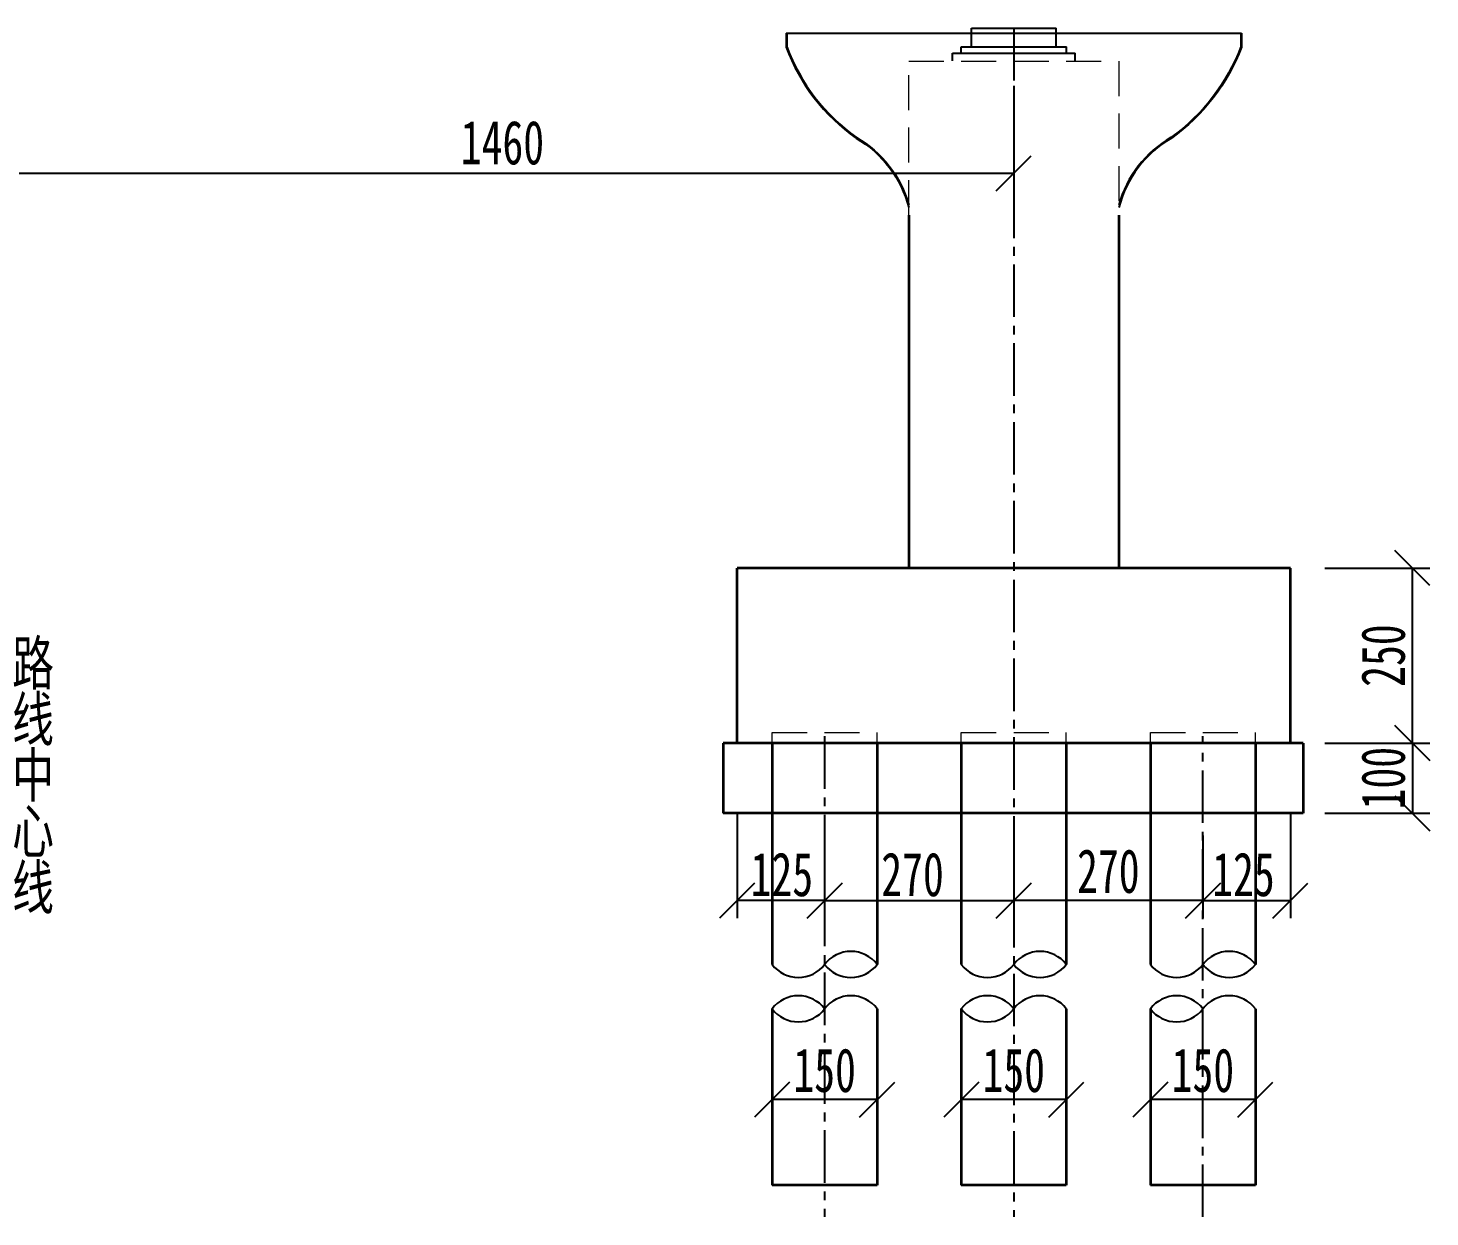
# Model space of a CAD drawing. Extents: x -2611510 to 954358, y -247163 to 181535.
# Drawn here: x 792917 to 812932, y 21598 to 38571 of the extents above; entities that cross this region are included whole.
import ezdxf

# ---------------------------------------------------------------- set-up
doc = ezdxf.new("R2010")
doc.units = 0
doc.linetypes.add('CENTER2', pattern=[1.125, 0.75, -0.125, 0.125, -0.125])
doc.linetypes.add('DASHED', pattern=[0.75, 0.5, -0.25])
doc.layers.get('Defpoints').update_dxf_attribs({"color": 8})
doc.layers.add('Dim', color=4, linetype='Continuous')
for name, color, linetype, lineweight in [('标注', 3, 'Continuous', 18), ('短虚线', 3, 'DASHED', 15), ('粗线', 3, 'Continuous', 35)]:
    doc.layers.add(name, color=color, linetype=linetype, lineweight=lineweight)
doc.styles.add('fs', font='仿宋_GB2312.TTF', dxfattribs={"width": 0.7})
doc.styles.get("Standard").update_dxf_attribs({"font": '仿宋_GB2312.TTF', "width": 0.7})
doc.dimstyles.new('250-1', dxfattribs={"dimscale": 250, "dimtxt": 2.5, "dimasz": 2, "dimexe": 1, "dimexo": 1, "dimgap": 0, "dimtad": 0, "dimdec": 0, "dimlfac": 0.1, "dimrnd": 0.1, "dimzin": 12, "dimdsep": 46, "dimtxsty": 'Standard', "dimblk": 'OBLIQUE', "dimcen": -1, "dimclrd": 4, "dimclre": 256, "dimclrt": 4, "dimadec": 4, "dimazin": 0, "dimtp": 2, "dimtm": 3, "dimtfac": 0.5, "dimtdec": 0, "dimtmove": 2, "dimatfit": 3, "dimldrblk": 'OBLIQUE', "dimfxl": 5, "dimfxlon": 1, "dimtvp": 0.7, "dimtolj": 1, "dimtzin": 12, "dimarcsym": 0})

# ---------------------------------------------------------------- blocks, each defined once
blk = doc.blocks.new('_Oblique')
at = {"color": 0, "linetype": 'ByBlock', "lineweight": -2}
blk.add_line((-0.5, -0.5), (0.5, 0.5), dxfattribs=at)
blk = doc.blocks.new('*D273')
at = {"layer": 'Defpoints', "color": 0, "transparency": 16777216}
for p in [(792390, 38102), (806990, 38102), (792390, 36495)]:
    blk.add_point(p, dxfattribs=at)
at = {"layer": 'Dim', "lineweight": -2, "transparency": 16777216}
for p, q in [((792390, 37745), (792390, 36245)), ((806990, 37745), (806990, 36245))]:
    blk.add_line(p, q, dxfattribs=at)
at = {"layer": 'Dim', "color": 4, "lineweight": -2, "transparency": 16777216}
blk.add_line((806990, 36495), (792390, 36495), dxfattribs=at)
at = {"layer": 'Dim', "color": 4, "lineweight": -2, "transparency": 16777216, "xscale": 500, "yscale": 500, "zscale": 500, "rotation": 180}
blk.add_blockref('_Oblique', (792390, 36495), dxfattribs=at)
at = {"layer": 'Dim', "color": 4, "lineweight": -2, "transparency": 16777216, "xscale": 500, "yscale": 500, "zscale": 500}
blk.add_blockref('_Oblique', (806990, 36495), dxfattribs=at)
at = {"layer": 'Dim', "color": 4, "transparency": 16777216, "insert": (799690, 36932), "char_height": 625, "attachment_point": 5}
blk.add_mtext('\\A1;1460', dxfattribs=at)
blk = doc.blocks.new('*D372')
at = {"layer": 'Defpoints', "color": 0}
for p in [(810145, 30862), (812682, 30862), (809995, 28362)]:
    blk.add_point(p, dxfattribs=at)
at = {"layer": 'Dim', "lineweight": -2}
for p, q in [((811432, 30862), (812932, 30862)), ((811432, 28362), (812932, 28362))]:
    blk.add_line(p, q, dxfattribs=at)
at = {"layer": 'Dim', "color": 4, "lineweight": -2}
blk.add_line((812682, 28362), (812682, 30862), dxfattribs=at)
at = {"layer": 'Dim', "color": 4, "lineweight": -2, "xscale": 500, "yscale": 500, "zscale": 500}
for p, rotation in [((812682, 30862), 90), ((812682, 28362), 270)]:
    blk.add_blockref('_Oblique', p, dxfattribs=dict(at, rotation=rotation))
at = {"layer": 'Dim', "color": 4, "insert": (812266, 29612), "char_height": 625, "attachment_point": 5, "rotation": 90}
blk.add_mtext('\\A1;250', dxfattribs=at)
blk = doc.blocks.new('*D373')
at = {"layer": 'Defpoints', "color": 0}
for p in [(803040, 28362), (804290, 27293), (803040, 26115)]:
    blk.add_point(p, dxfattribs=at)
at = {"layer": 'Dim', "lineweight": -2}
for p, q in [((803040, 27365), (803040, 25865)), ((804290, 27043), (804290, 25865))]:
    blk.add_line(p, q, dxfattribs=at)
at = {"layer": 'Dim', "color": 4, "lineweight": -2}
blk.add_line((804290, 26115), (803040, 26115), dxfattribs=at)
at = {"layer": 'Dim', "color": 4, "lineweight": -2, "xscale": 500, "yscale": 500, "zscale": 500, "rotation": 180}
blk.add_blockref('_Oblique', (803040, 26115), dxfattribs=at)
at = {"layer": 'Dim', "color": 4, "lineweight": -2, "xscale": 500, "yscale": 500, "zscale": 500}
blk.add_blockref('_Oblique', (804290, 26115), dxfattribs=at)
at = {"layer": 'Dim', "color": 4, "insert": (803679, 26485), "char_height": 625, "attachment_point": 5}
blk.add_mtext('\\A1;125', dxfattribs=at)
blk = doc.blocks.new('*D374')
at = {"layer": 'Defpoints', "color": 0}
for p in [(804290, 27293), (806990, 27293), (806990, 26115)]:
    blk.add_point(p, dxfattribs=at)
at = {"layer": 'Dim', "lineweight": -2}
for p, q in [((804290, 27043), (804290, 25865)), ((806990, 27043), (806990, 25865))]:
    blk.add_line(p, q, dxfattribs=at)
at = {"layer": 'Dim', "color": 4, "lineweight": -2}
blk.add_line((804290, 26115), (806990, 26115), dxfattribs=at)
at = {"layer": 'Dim', "color": 4, "lineweight": -2, "xscale": 500, "yscale": 500, "zscale": 500, "rotation": 180}
blk.add_blockref('_Oblique', (804290, 26115), dxfattribs=at)
at = {"layer": 'Dim', "color": 4, "lineweight": -2, "xscale": 500, "yscale": 500, "zscale": 500}
blk.add_blockref('_Oblique', (806990, 26115), dxfattribs=at)
at = {"layer": 'Dim', "color": 4, "insert": (805545, 26485), "char_height": 625, "attachment_point": 5}
blk.add_mtext('\\A1;270', dxfattribs=at)
blk = doc.blocks.new('*D375')
at = {"layer": 'Defpoints', "color": 0}
for p in [(810940, 28362), (809690, 27293), (810940, 26115)]:
    blk.add_point(p, dxfattribs=at)
at = {"layer": 'Dim', "lineweight": -2}
for p, q in [((810940, 27365), (810940, 25865)), ((809690, 27043), (809690, 25865))]:
    blk.add_line(p, q, dxfattribs=at)
at = {"layer": 'Dim', "color": 4, "lineweight": -2}
blk.add_line((809690, 26115), (810940, 26115), dxfattribs=at)
at = {"layer": 'Dim', "color": 4, "lineweight": -2, "xscale": 500, "yscale": 500, "zscale": 500, "rotation": 180}
blk.add_blockref('_Oblique', (809690, 26115), dxfattribs=at)
at = {"layer": 'Dim', "color": 4, "lineweight": -2, "xscale": 500, "yscale": 500, "zscale": 500}
blk.add_blockref('_Oblique', (810940, 26115), dxfattribs=at)
at = {"layer": 'Dim', "color": 4, "insert": (810269, 26485), "char_height": 625, "attachment_point": 5}
blk.add_mtext('\\A1;125', dxfattribs=at)
blk = doc.blocks.new('*D376')
at = {"layer": 'Defpoints', "color": 0}
for p in [(806990, 27293), (809690, 27293), (806990, 26115)]:
    blk.add_point(p, dxfattribs=at)
at = {"layer": 'Dim', "lineweight": -2}
for p, q in [((806990, 27043), (806990, 25865)), ((809690, 27043), (809690, 25865))]:
    blk.add_line(p, q, dxfattribs=at)
at = {"layer": 'Dim', "color": 4, "lineweight": -2}
blk.add_line((809690, 26115), (806990, 26115), dxfattribs=at)
at = {"layer": 'Dim', "color": 4, "lineweight": -2, "xscale": 500, "yscale": 500, "zscale": 500, "rotation": 180}
blk.add_blockref('_Oblique', (806990, 26115), dxfattribs=at)
at = {"layer": 'Dim', "color": 4, "lineweight": -2, "xscale": 500, "yscale": 500, "zscale": 500}
blk.add_blockref('_Oblique', (809690, 26115), dxfattribs=at)
at = {"layer": 'Dim', "color": 4, "insert": (808340, 26532), "char_height": 625, "attachment_point": 5}
blk.add_mtext('\\A1;270', dxfattribs=at)
blk = doc.blocks.new('*D377')
at = {"layer": 'Defpoints', "color": 0}
for p in [(808940, 23273), (808940, 23273), (810440, 23273)]:
    blk.add_point(p, dxfattribs=at)
at = {"layer": 'Dim', "lineweight": -2}
for p, q in [((808940, 23273), (808940, 23523)), ((810440, 23273), (810440, 23023))]:
    blk.add_line(p, q, dxfattribs=at)
at = {"layer": 'Dim', "color": 4, "lineweight": -2}
blk.add_line((810440, 23273), (808940, 23273), dxfattribs=at)
at = {"layer": 'Dim', "color": 4, "lineweight": -2, "xscale": 500, "yscale": 500, "zscale": 500, "rotation": 180}
blk.add_blockref('_Oblique', (808940, 23273), dxfattribs=at)
at = {"layer": 'Dim', "color": 4, "lineweight": -2, "xscale": 500, "yscale": 500, "zscale": 500}
blk.add_blockref('_Oblique', (810440, 23273), dxfattribs=at)
at = {"layer": 'Dim', "color": 4, "insert": (809690, 23689), "char_height": 625, "attachment_point": 5}
blk.add_mtext('\\A1;150', dxfattribs=at)
blk = doc.blocks.new('*D378')
at = {"layer": 'Defpoints', "color": 0}
for p in [(806240, 23273), (806240, 23273), (807740, 23273)]:
    blk.add_point(p, dxfattribs=at)
at = {"layer": 'Dim', "lineweight": -2}
for p, q in [((806240, 23273), (806240, 23523)), ((807740, 23273), (807740, 23023))]:
    blk.add_line(p, q, dxfattribs=at)
at = {"layer": 'Dim', "color": 4, "lineweight": -2}
blk.add_line((807740, 23273), (806240, 23273), dxfattribs=at)
at = {"layer": 'Dim', "color": 4, "lineweight": -2, "xscale": 500, "yscale": 500, "zscale": 500, "rotation": 180}
blk.add_blockref('_Oblique', (806240, 23273), dxfattribs=at)
at = {"layer": 'Dim', "color": 4, "lineweight": -2, "xscale": 500, "yscale": 500, "zscale": 500}
blk.add_blockref('_Oblique', (807740, 23273), dxfattribs=at)
at = {"layer": 'Dim', "color": 4, "insert": (806990, 23689), "char_height": 625, "attachment_point": 5}
blk.add_mtext('\\A1;150', dxfattribs=at)
blk = doc.blocks.new('*D379')
at = {"layer": 'Defpoints', "color": 0}
for p in [(803540, 23273), (803540, 23273), (805040, 23273)]:
    blk.add_point(p, dxfattribs=at)
at = {"layer": 'Dim', "lineweight": -2}
for p, q in [((803540, 23273), (803540, 23523)), ((805040, 23273), (805040, 23023))]:
    blk.add_line(p, q, dxfattribs=at)
at = {"layer": 'Dim', "color": 4, "lineweight": -2}
blk.add_line((805040, 23273), (803540, 23273), dxfattribs=at)
at = {"layer": 'Dim', "color": 4, "lineweight": -2, "xscale": 500, "yscale": 500, "zscale": 500, "rotation": 180}
blk.add_blockref('_Oblique', (803540, 23273), dxfattribs=at)
at = {"layer": 'Dim', "color": 4, "lineweight": -2, "xscale": 500, "yscale": 500, "zscale": 500}
blk.add_blockref('_Oblique', (805040, 23273), dxfattribs=at)
at = {"layer": 'Dim', "color": 4, "insert": (804290, 23689), "char_height": 625, "attachment_point": 5}
blk.add_mtext('\\A1;150', dxfattribs=at)
blk = doc.blocks.new('*D371')
at = {"layer": 'Defpoints', "color": 0}
for p in [(810417, 28362), (810417, 27362), (812682, 27362)]:
    blk.add_point(p, dxfattribs=at)
at = {"layer": 'Dim', "lineweight": -2}
for p, q in [((811432, 28362), (812932, 28362)), ((811432, 27362), (812932, 27362))]:
    blk.add_line(p, q, dxfattribs=at)
at = {"layer": 'Dim', "color": 4, "lineweight": -2}
blk.add_line((812682, 28362), (812682, 27362), dxfattribs=at)
at = {"layer": 'Dim', "color": 4, "lineweight": -2, "xscale": 500, "yscale": 500, "zscale": 500}
for p, rotation in [((812682, 28362), 90), ((812682, 27362), 270)]:
    blk.add_blockref('_Oblique', p, dxfattribs=dict(at, rotation=rotation))
at = {"layer": 'Dim', "color": 4, "insert": (812266, 27862), "char_height": 625, "attachment_point": 5, "rotation": 90}
blk.add_mtext('\\A1;100', dxfattribs=at)

msp = doc.modelspace()

# ---------------------------------------------------------------- linework, layer by layer
msp.add_line((803739.9, 38499), (810239.9, 38499))
at = {"color": 6, "linetype": 'CENTER2', "ltscale": 1000}
for p, q in [((806989.9, 38570.7), (806989.9, 21597.8)), ((804289.9, 28461.7), (804289.9, 21597.8)), ((809689.9, 21597.8), (809689.9, 28461.7))]:
    msp.add_line(p, q, dxfattribs=at)
at = {"elevation": 0}
for points in [[(803739.9, 38499), (803739.9, 38299, 0.1497222), (804739.9, 36999, -0.2020863), (805489.9, 36008.2)], [(803749.9, 38499), (803749.9, 38300.8, 0.1495134), (804745.3, 37007.4, -0.1959439), (805489.9, 36047, -0.1959439)], [(810239.9, 38499), (810239.9, 38299, -0.1497222), (809239.9, 36999, 0.2020863), (808489.9, 36008.2)], [(810229.9, 38499), (810229.9, 38300.8, -0.1495134), (809234.4, 37007.4, 0.1959439), (808489.9, 36047, 0.1959439)]]:
    msp.add_lwpolyline(points, format="xyb", dxfattribs=at)
at = {"layer": 'Dim'}
for p, q in [((806385.1, 38304.7), (806385.1, 38570.7)), ((806385.1, 38304.7), (806385.1, 38570.7)), ((806385.1, 38304.7), (806385.1, 38570.7)), ((806385.1, 38304.7), (806385.1, 38570.7)), ((806385.1, 38304.7), (806385.1, 38570.7)), ((806385.1, 38304.7), (806385.1, 38570.7)), ((806385.1, 38304.7), (806385.1, 38570.7)), ((806385.1, 38304.7), (806385.1, 38570.7)), ((806385.1, 38570.7), (807594.6, 38570.7)), ((807594.6, 38304.7), (807594.6, 38570.7)), ((807594.6, 38304.7), (807594.6, 38570.7)), ((807594.6, 38304.7), (807594.6, 38570.7)), ((807594.6, 38304.7), (807594.6, 38570.7)), ((807594.6, 38304.7), (807594.6, 38570.7)), ((807594.6, 38304.7), (807594.6, 38570.7)), ((806239.1, 38304.7), (807740.6, 38304.7)), ((806239.1, 38213.7), (806239.1, 38304.7)), ((806239.1, 38304.7), (807740.6, 38304.7)), ((806239.1, 38213.7), (806239.1, 38304.7)), ((806239.1, 38304.7), (807740.6, 38304.7)), ((806239.1, 38213.7), (806239.1, 38304.7)), ((806239.1, 38304.7), (807740.6, 38304.7)), ((806239.1, 38213.7), (806239.1, 38304.7)), ((807740.6, 38213.7), (807740.6, 38304.7)), ((807740.6, 38213.7), (807740.6, 38304.7)), ((807740.6, 38213.7), (807740.6, 38304.7)), ((807740.6, 38213.7), (807740.6, 38304.7)), ((806114.9, 38213.7), (807864.9, 38213.7)), ((806114.9, 38101.7), (806114.9, 38213.7)), ((806114.9, 38213.7), (807864.9, 38213.7)), ((806114.9, 38101.7), (806114.9, 38213.7)), ((806114.9, 38213.7), (807864.9, 38213.7)), ((806114.9, 38101.7), (806114.9, 38213.7)), ((806114.9, 38213.7), (807864.9, 38213.7)), ((806114.9, 38101.7), (806114.9, 38213.7)), ((806239.1, 38213.7), (807740.6, 38213.7)), ((806239.1, 38213.7), (807740.6, 38213.7)), ((806239.1, 38213.7), (807740.6, 38213.7)), ((806239.1, 38213.7), (807740.6, 38213.7)), ((807864.9, 38101.7), (807864.9, 38213.7)), ((807864.9, 38101.7), (807864.9, 38213.7)), ((807864.9, 38101.7), (807864.9, 38213.7)), ((807864.9, 38101.7), (807864.9, 38213.7))]:
    msp.add_line(p, q, dxfattribs=at)
at = {"layer": 'Dim', "elevation": 0}
for points in [[(803539.9, 25202.1, 0.4970563), (804289.9, 25202.1, 0.4970563), (805039.9, 25202.1, 0.4970563), (804289.9, 25202.1)], [(806239.9, 25202.1, 0.4970563), (806989.9, 25202.1, 0.4970563), (807739.9, 25202.1, 0.4970563), (806989.9, 25202.1)], [(808939.9, 25202.1, 0.4970563), (809689.9, 25202.1, 0.4970563), (810439.9, 25202.1, 0.4970563), (809689.9, 25202.1)], [(805039.9, 24569, 0.4970563), (804289.9, 24569, 0.4970563), (803539.9, 24569, 0.4970563), (804289.9, 24569)], [(807739.9, 24569, 0.4970563), (806989.9, 24569, 0.4970563), (806239.9, 24569, 0.4970563), (806989.9, 24569)], [(810439.9, 24569, 0.4970563), (809689.9, 24569, 0.4970563), (808939.9, 24569, 0.4970563), (809689.9, 24569)]]:
    msp.add_lwpolyline(points, format="xyb", dxfattribs=at)
at = {"layer": '短虚线', "color": 4, "ltscale": 1000}
for p, q in [((805489.9, 38099), (808489.9, 38099)), ((805489.9, 35899), (805489.9, 38099)), ((808489.9, 38099), (808489.9, 35899)), ((803539.9, 28361.7), (803539.9, 28511.7)), ((803539.9, 28361.7), (803539.9, 28511.7)), ((803539.9, 28511.7), (805039.9, 28511.7)), ((805039.9, 28361.7), (805039.9, 28511.7)), ((805039.9, 28361.7), (805039.9, 28511.7)), ((806239.9, 28361.7), (806239.9, 28511.7)), ((806239.9, 28361.7), (806239.9, 28511.7)), ((806239.9, 28511.7), (807739.9, 28511.7)), ((807739.9, 28361.7), (807739.9, 28511.7)), ((807739.9, 28361.7), (807739.9, 28511.7)), ((808939.9, 28511.7), (810439.9, 28511.7)), ((808939.9, 28361.7), (808939.9, 28511.7)), ((808939.9, 28361.7), (808939.9, 28511.7)), ((810439.9, 28361.7), (810439.9, 28511.7)), ((810439.9, 28361.7), (810439.9, 28511.7))]:
    msp.add_line(p, q, dxfattribs=at)
at = {"layer": '粗线'}
for p, q in [((805489.9, 35899), (805489.9, 30861.7)), ((808489.9, 35899), (808489.9, 30861.7)), ((810939.9, 30861.7), (803039.9, 30861.7)), ((803039.9, 28361.7), (803039.9, 30861.7)), ((810939.9, 28361.7), (810939.9, 30861.7)), ((811121.2, 28361.7), (802840.5, 28361.7)), ((802840.5, 28361.7), (802840.5, 27361.7)), ((803539.9, 28361.7), (803539.9, 25202.1)), ((805039.9, 28361.7), (805039.9, 25202.1)), ((806239.9, 28361.7), (806239.9, 25202.1)), ((807739.9, 28361.7), (807739.9, 25202.1)), ((808939.9, 28361.7), (808939.9, 25202.1)), ((810439.9, 28361.7), (810439.9, 25202.1)), ((811121.2, 28361.7), (811121.2, 27361.7)), ((811121.2, 27361.7), (802840.5, 27361.7)), ((803539.9, 24569), (803539.9, 22050.3)), ((805039.9, 24569), (805039.9, 22050.3)), ((806239.9, 24569), (806239.9, 22050.3)), ((807739.9, 24569), (807739.9, 22050.3)), ((808939.9, 24569), (808939.9, 22050.3)), ((810439.9, 24569), (810439.9, 22050.3)), ((805039.9, 22050.3), (803539.9, 22050.3)), ((807739.9, 22050.3), (806239.9, 22050.3)), ((810439.9, 22050.3), (808939.9, 22050.3))]:
    msp.add_line(p, q, dxfattribs=at)

# ---------------------------------------------------------------- texts
at = {"layer": '标注', "color": 7, "insert": (792690.3, 29817.4), "char_height": 625, "attachment_point": 1, "rotation": 360, "line_spacing_factor": 0.768, "style": 'fs'}
msp.add_mtext('路\\P线\\P中\\P心\\P线', dxfattribs=at)

# ---------------------------------------------------------------- dimensions: what is measured, and where the dimension line sits
at = {"layer": 'Dim'}
dim = msp.add_linear_dim(base=(792389.9, 36494.6), p1=(806989.9, 38101.7), p2=(792389.9, 38101.7), angle=180, dimstyle='250-1', dxfattribs=at)
dim.commit()
dim.dimension.update_dxf_attribs({"geometry": '*D273', "text_midpoint": (799689.9, 36932.1)})
for base, p1, p2, angle, picture, middle in [((812682, 30861.7), (809994.8, 28361.7), (810144.8, 30861.7), 90, '*D372', (812265.8, 29611.7)), ((812682, 27361.7), (810417, 28361.7), (810417, 27361.7), 90, '*D371', (812265.8, 27861.7)), ((806989.9, 26115.3), (809689.9, 27293), (806989.9, 27293), 180, '*D376', (808339.9, 26531.5)), ((803539.9, 23272.9), (805039.9, 23272.9), (803539.9, 23272.9), 180, '*D379', (804289.9, 23689.1)), ((806239.9, 23272.9), (807739.9, 23272.9), (806239.9, 23272.9), 180, '*D378', (806989.9, 23689.1)), ((808939.9, 23272.9), (810439.9, 23272.9), (808939.9, 23272.9), 180, '*D377', (809689.9, 23689.1))]:
    dim = msp.add_linear_dim(base=base, p1=p1, p2=p2, angle=angle, dimstyle='250-1', override={"dimblk": 'Oblique'}, dxfattribs=at)
    dim.commit()
    dim.dimension.update_dxf_attribs({"geometry": picture, "text_midpoint": middle})
for base, p1, p2, angle, picture, middle in [((803039.9, 26115.3), (804289.9, 27293), (803039.9, 28361.7), 180, '*D373', (803679.5, 26485.3)), ((810939.9, 26115.3), (809689.9, 27293), (810939.9, 28361.7), 0, '*D375', (810269.4, 26485.3)), ((806989.9, 26115.3), (804289.9, 27293), (806989.9, 27293), 0, '*D374', (805544.6, 26485.3))]:
    dim = msp.add_linear_dim(base=base, p1=p1, p2=p2, angle=angle, dimstyle='250-1', override={"dimblk": 'Oblique'}, dxfattribs=at)
    dim.commit()
    dim.dimension.update_dxf_attribs({"geometry": picture, "text_midpoint": middle, "dimtype": 160})

doc.saveas('drawing.dxf')
